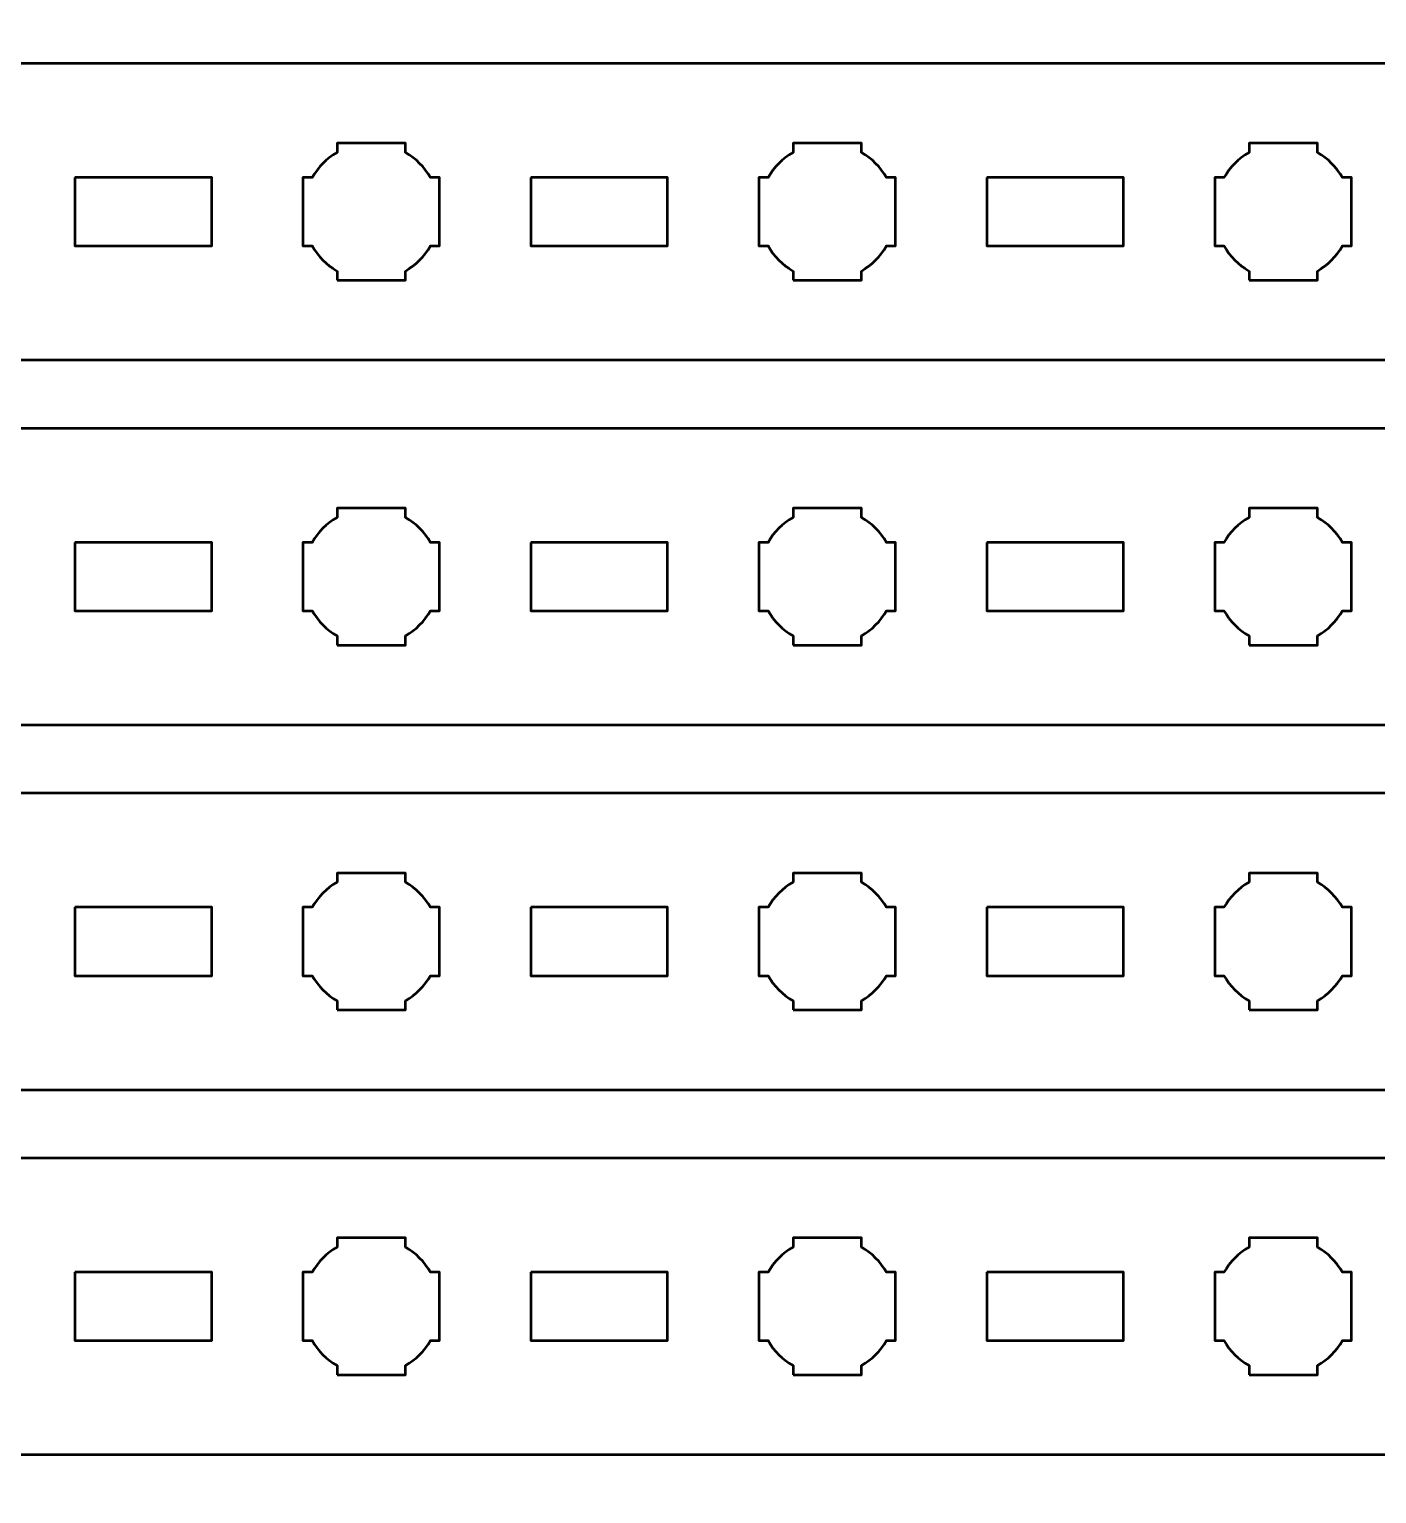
# Model space of a CAD drawing. Header units: centimetres. Extents: x -21 to 0, y -29.7 to 0.
# Drawn here: x -11 to -5.09, y -23.27 to -16.85 of the extents above; entities that cross this region are included whole.
import ezdxf

# ---------------------------------------------------------------- set-up
doc = ezdxf.new("R2010")
doc.units = ezdxf.units.CM
doc.header["$MEASUREMENT"] = 0
doc.layers.add('Layer 1', color=7, linetype='Continuous')

msp = doc.modelspace()

# ---------------------------------------------------------------- linework, layer by layer
at = {"layer": 'Layer 1', "color": 1, "lineweight": 53}
msp.add_open_spline([(-21.00003, -29.19995), (-21.00003, -29.19995), (-21.00003, -5.89992), (-21.00003, -5.89992), (-21.00003, -5.89992), (-21.00003, -5.81709), (-20.93286, -5.74992), (-20.85003, -5.74992), (-20.85003, -5.74992), (-20.7672, -5.74992), (-20.70003, -5.68275), (-20.70003, -5.59992), (-20.70003, -5.59992), (-20.70003, -5.51709), (-20.7672, -5.44992), (-20.85003, -5.44992), (-20.85003, -5.44992), (-20.93286, -5.44992), (-21.00003, -5.38275), (-21.00003, -5.29992), (-21.00003, -5.29992), (-21.00003, -5.21709), (-20.93286, -5.14992), (-20.85003, -5.14992), (-20.85003, -5.14992), (-20.7672, -5.14992), (-20.70003, -5.08275), (-20.70003, -4.99992), (-20.70003, -4.99992), (-20.70003, -4.91709), (-20.7672, -4.84992), (-20.85003, -4.84992), (-20.85003, -4.84992), (-20.93286, -4.84992), (-21.00003, -4.78275), (-21.00003, -4.69992), (-21.00003, -4.69992), (-21.00003, -4.61709), (-20.93286, -4.54992), (-20.85003, -4.54992), (-20.85003, -4.54992), (-20.7672, -4.54992), (-20.70003, -4.48275), (-20.70003, -4.39992), (-20.70003, -4.39992), (-20.70003, -4.31709), (-20.7672, -4.24992), (-20.85003, -4.24992), (-20.85003, -4.24992), (-20.93286, -4.24992), (-21.00003, -4.18275), (-21.00003, -4.09992), (-21.00003, -4.09992), (-21.00003, -4.01709), (-20.93286, -3.94992), (-20.85003, -3.94992), (-20.85003, -3.94992), (-20.7672, -3.94992), (-20.70003, -3.88275), (-20.70003, -3.79992), (-20.70003, -3.79992), (-20.70003, -3.71709), (-20.7672, -3.64992), (-20.85003, -3.64992), (-20.85003, -3.64992), (-20.93286, -3.64992), (-21.00003, -3.58275), (-21.00003, -3.49992), (-21.00003, -3.49992), (-21.00003, -3.41709), (-20.93286, -3.34992), (-20.85003, -3.34992), (-20.85003, -3.34992), (-20.7672, -3.34992), (-20.70003, -3.28275), (-20.70003, -3.19992), (-20.70003, -3.19992), (-20.70003, -3.11709), (-20.7672, -3.04992), (-20.85003, -3.04992), (-20.85003, -3.04992), (-20.93286, -3.04992), (-21.00003, -2.98275), (-21.00003, -2.89992), (-21.00003, -2.89992), (-21.00003, -2.81709), (-20.93286, -2.74992), (-20.85003, -2.74992), (-20.85003, -2.74992), (-20.7672, -2.74992), (-20.70003, -2.68275), (-20.70003, -2.59992), (-20.70003, -2.59992), (-20.70003, -2.51709), (-20.7672, -2.44992), (-20.85003, -2.44992), (-20.85003, -2.44992), (-20.93286, -2.44992), (-21.00003, -2.38275), (-21.00003, -2.29992), (-21.00003, -2.29992), (-21.00003, -2.21709), (-20.93286, -2.14992), (-20.85003, -2.14992), (-20.85003, -2.14992), (-20.7672, -2.14992), (-20.70003, -2.08275), (-20.70003, -1.99992), (-20.70003, -1.99992), (-20.70003, -1.91709), (-20.7672, -1.84992), (-20.85003, -1.84992), (-20.85003, -1.84992), (-20.93286, -1.84992), (-21.00003, -1.78275), (-21.00003, -1.69992), (-21.00003, -1.69992), (-21.00003, -1.61709), (-20.93286, -1.54992), (-20.85003, -1.54992), (-20.85003, -1.54992), (-20.7672, -1.54992), (-20.70003, -1.48275), (-20.70003, -1.39992), (-20.70003, -1.39992), (-20.70003, -1.31709), (-20.7672, -1.24992), (-20.85003, -1.24992), (-20.85003, -1.24992), (-20.93286, -1.24992), (-21.00003, -1.18275), (-21.00003, -1.09992), (-21.00003, -1.09992), (-21.00003, -1.09992), (-21.00003, -0.49992), (-21.00003, -0.49992), (-21.00003, -0.49992), (-21.00003, -0.22295), (-20.77694, 0.00004), (-20.49994, 0.00004), (-20.49994, 0.00004), (-20.49994, 0.00004), (-0.50008, 0.00004), (-0.50008, 0.00004), (-0.50008, 0.00004), (-0.22294, 0.00004), (0.00002, -0.22295), (0.00002, -0.49992), (0.00002, -0.49992), (0.00002, -0.49992), (0.00002, -29.19995), (0.00002, -29.19995), (0.00002, -29.19995), (0.00002, -29.47695), (-0.22294, -29.70004), (-0.50008, -29.70004), (-0.50008, -29.70004), (-0.50008, -29.70004), (-20.49994, -29.70004), (-20.49994, -29.70004), (-20.49994, -29.70004), (-20.77694, -29.70004), (-21.00003, -29.47695), (-21.00003, -29.19995)], degree=3, knots=[0, 0, 0, 0, 0.0243902, 0.0243902, 0.0243902, 0.0243902, 0.0487805, 0.0487805, 0.0487805, 0.0487805, 0.0731707, 0.0731707, 0.0731707, 0.0731707, 0.097561, 0.097561, 0.097561, 0.097561, 0.1219512, 0.1219512, 0.1219512, 0.1219512, 0.1463415, 0.1463415, 0.1463415, 0.1463415, 0.1707317, 0.1707317, 0.1707317, 0.1707317, 0.195122, 0.195122, 0.195122, 0.195122, 0.2195122, 0.2195122, 0.2195122, 0.2195122, 0.2439024, 0.2439024, 0.2439024, 0.2439024, 0.2682927, 0.2682927, 0.2682927, 0.2682927, 0.2926829, 0.2926829, 0.2926829, 0.2926829, 0.3170732, 0.3170732, 0.3170732, 0.3170732, 0.3414634, 0.3414634, 0.3414634, 0.3414634, 0.3658537, 0.3658537, 0.3658537, 0.3658537, 0.3902439, 0.3902439, 0.3902439, 0.3902439, 0.4146341, 0.4146341, 0.4146341, 0.4146341, 0.4390244, 0.4390244, 0.4390244, 0.4390244, 0.4634146, 0.4634146, 0.4634146, 0.4634146, 0.4878049, 0.4878049, 0.4878049, 0.4878049, 0.5121951, 0.5121951, 0.5121951, 0.5121951, 0.5365854, 0.5365854, 0.5365854, 0.5365854, 0.5609756, 0.5609756, 0.5609756, 0.5609756, 0.5853659, 0.5853659, 0.5853659, 0.5853659, 0.6097561, 0.6097561, 0.6097561, 0.6097561, 0.6341463, 0.6341463, 0.6341463, 0.6341463, 0.6585366, 0.6585366, 0.6585366, 0.6585366, 0.6829268, 0.6829268, 0.6829268, 0.6829268, 0.7073171, 0.7073171, 0.7073171, 0.7073171, 0.7317073, 0.7317073, 0.7317073, 0.7317073, 0.7560976, 0.7560976, 0.7560976, 0.7560976, 0.7804878, 0.7804878, 0.7804878, 0.7804878, 0.804878, 0.804878, 0.804878, 0.804878, 0.8292683, 0.8292683, 0.8292683, 0.8292683, 0.8536585, 0.8536585, 0.8536585, 0.8536585, 0.8780488, 0.8780488, 0.8780488, 0.8780488, 0.902439, 0.902439, 0.902439, 0.902439, 0.9268293, 0.9268293, 0.9268293, 0.9268293, 0.9512195, 0.9512195, 0.9512195, 0.9512195, 0.9756098, 0.9756098, 0.9756098, 0.9756098, 1, 1, 1, 1], dxfattribs=at)
at = {"layer": 'Layer 1', "color": 3, "lineweight": 53}
for points in [[(-15.64994, -17), (-15.64994, -17), (-1.35006, -17), (-1.35006, -17), (-1.35006, -17), (-1.07292, -17), (-0.84996, -17.22309), (-0.84996, -17.50009), (-0.84996, -17.50009), (-0.84996, -17.50009), (-0.84996, -17.8001), (-0.84996, -17.8001), (-0.84996, -17.8001), (-0.84996, -18.07706), (-1.07292, -18.30002), (-1.35006, -18.30002), (-1.35006, -18.30002), (-1.35006, -18.30002), (-15.64994, -18.30002), (-15.64994, -18.30002), (-15.64994, -18.30002), (-15.92694, -18.30002), (-16.15004, -18.07706), (-16.15004, -17.8001), (-16.15004, -17.8001), (-16.15004, -17.8001), (-16.15004, -17.50009), (-16.15004, -17.50009), (-16.15004, -17.50009), (-16.15004, -17.22309), (-15.92694, -17), (-15.64994, -17)], [(-15.64994, -18.6), (-15.64994, -18.6), (-1.35006, -18.6), (-1.35006, -18.6), (-1.35006, -18.6), (-1.07292, -18.6), (-0.84996, -18.82309), (-0.84996, -19.10009), (-0.84996, -19.10009), (-0.84996, -19.10009), (-0.84996, -19.4001), (-0.84996, -19.4001), (-0.84996, -19.4001), (-0.84996, -19.67706), (-1.07292, -19.90002), (-1.35006, -19.90002), (-1.35006, -19.90002), (-1.35006, -19.90002), (-15.64994, -19.90002), (-15.64994, -19.90002), (-15.64994, -19.90002), (-15.92694, -19.90002), (-16.15004, -19.67706), (-16.15004, -19.4001), (-16.15004, -19.4001), (-16.15004, -19.4001), (-16.15004, -19.10009), (-16.15004, -19.10009), (-16.15004, -19.10009), (-16.15004, -18.82309), (-15.92694, -18.6), (-15.64994, -18.6)], [(-15.64994, -20.2), (-15.64994, -20.2), (-1.35006, -20.2), (-1.35006, -20.2), (-1.35006, -20.2), (-1.07292, -20.2), (-0.84996, -20.42309), (-0.84996, -20.70009), (-0.84996, -20.70009), (-0.84996, -20.70009), (-0.84996, -21.0001), (-0.84996, -21.0001), (-0.84996, -21.0001), (-0.84996, -21.27706), (-1.07292, -21.50002), (-1.35006, -21.50002), (-1.35006, -21.50002), (-1.35006, -21.50002), (-15.64994, -21.50002), (-15.64994, -21.50002), (-15.64994, -21.50002), (-15.92694, -21.50002), (-16.15004, -21.27706), (-16.15004, -21.0001), (-16.15004, -21.0001), (-16.15004, -21.0001), (-16.15004, -20.70009), (-16.15004, -20.70009), (-16.15004, -20.70009), (-16.15004, -20.42309), (-15.92694, -20.2), (-15.64994, -20.2)], [(-15.64994, -21.8), (-15.64994, -21.8), (-1.35006, -21.8), (-1.35006, -21.8), (-1.35006, -21.8), (-1.07292, -21.8), (-0.84996, -22.02309), (-0.84996, -22.30009), (-0.84996, -22.30009), (-0.84996, -22.30009), (-0.84996, -22.6001), (-0.84996, -22.6001), (-0.84996, -22.6001), (-0.84996, -22.87706), (-1.07292, -23.10002), (-1.35006, -23.10002), (-1.35006, -23.10002), (-1.35006, -23.10002), (-15.64994, -23.10002), (-15.64994, -23.10002), (-15.64994, -23.10002), (-15.92694, -23.10002), (-16.15004, -22.87706), (-16.15004, -22.6001), (-16.15004, -22.6001), (-16.15004, -22.6001), (-16.15004, -22.30009), (-16.15004, -22.30009), (-16.15004, -22.30009), (-16.15004, -22.02309), (-15.92694, -21.8), (-15.64994, -21.8)]]:
    msp.add_open_spline(points, degree=3, knots=[0, 0, 0, 0, 0.125, 0.125, 0.125, 0.125, 0.25, 0.25, 0.25, 0.25, 0.375, 0.375, 0.375, 0.375, 0.5, 0.5, 0.5, 0.5, 0.625, 0.625, 0.625, 0.625, 0.75, 0.75, 0.75, 0.75, 0.875, 0.875, 0.875, 0.875, 1, 1, 1, 1], dxfattribs=at)
at = {"layer": 'Layer 1', "lineweight": 53}
for points, knots in [([(-9.64997, -17.95003), (-9.64997, -17.95003), (-9.64997, -17.90992), (-9.64997, -17.90992), (-9.64997, -17.90992), (-9.69558, -17.8836), (-9.73347, -17.84557), (-9.75979, -17.8001), (-9.75979, -17.8001), (-9.75979, -17.8001), (-9.80004, -17.8001), (-9.80004, -17.8001), (-9.80004, -17.8001), (-9.80004, -17.8001), (-9.80004, -17.65002), (-9.80004, -17.65002), (-9.80004, -17.65002), (-9.80004, -17.65002), (-9.80004, -17.50009), (-9.80004, -17.50009), (-9.80004, -17.50009), (-9.80004, -17.50009), (-9.75979, -17.50009), (-9.75979, -17.50009), (-9.75979, -17.50009), (-9.73347, -17.45448), (-9.69558, -17.41656), (-9.64997, -17.39024), (-9.64997, -17.39024), (-9.64997, -17.39024), (-9.64997, -17.35002), (-9.64997, -17.35002), (-9.64997, -17.35002), (-9.64997, -17.35002), (-9.50004, -17.35002), (-9.50004, -17.35002), (-9.50004, -17.35002), (-9.50004, -17.35002), (-9.34996, -17.35002), (-9.34996, -17.35002), (-9.34996, -17.35002), (-9.34996, -17.35002), (-9.34996, -17.39024), (-9.34996, -17.39024), (-9.34996, -17.39024), (-9.30449, -17.41656), (-9.26646, -17.45448), (-9.24014, -17.50009), (-9.24014, -17.50009), (-9.24014, -17.50009), (-9.20003, -17.50009), (-9.20003, -17.50009), (-9.20003, -17.50009), (-9.20003, -17.50009), (-9.20003, -17.65002), (-9.20003, -17.65002), (-9.20003, -17.65002), (-9.20003, -17.65002), (-9.20003, -17.8001), (-9.20003, -17.8001), (-9.20003, -17.8001), (-9.20003, -17.8001), (-9.24014, -17.8001), (-9.24014, -17.8001), (-9.24014, -17.8001), (-9.26646, -17.84557), (-9.30449, -17.8836), (-9.34996, -17.90992), (-9.34996, -17.90992), (-9.34996, -17.90992), (-9.34996, -17.95003), (-9.34996, -17.95003), (-9.34996, -17.95003), (-9.34996, -17.95003), (-9.50004, -17.95003), (-9.50004, -17.95003), (-9.50004, -17.95003), (-9.50004, -17.95003), (-9.64997, -17.95003), (-9.64997, -17.95003)], [0, 0, 0, 0, 0.05, 0.05, 0.05, 0.05, 0.1, 0.1, 0.1, 0.1, 0.15, 0.15, 0.15, 0.15, 0.2, 0.2, 0.2, 0.2, 0.25, 0.25, 0.25, 0.25, 0.3, 0.3, 0.3, 0.3, 0.35, 0.35, 0.35, 0.35, 0.4, 0.4, 0.4, 0.4, 0.45, 0.45, 0.45, 0.45, 0.5, 0.5, 0.5, 0.5, 0.55, 0.55, 0.55, 0.55, 0.6, 0.6, 0.6, 0.6, 0.65, 0.65, 0.65, 0.65, 0.7, 0.7, 0.7, 0.7, 0.75, 0.75, 0.75, 0.75, 0.8, 0.8, 0.8, 0.8, 0.85, 0.85, 0.85, 0.85, 0.9, 0.9, 0.9, 0.9, 0.95, 0.95, 0.95, 0.95, 1, 1, 1, 1]), ([(-7.65003, -17.95003), (-7.65003, -17.95003), (-7.65003, -17.90992), (-7.65003, -17.90992), (-7.65003, -17.90992), (-7.69551, -17.8836), (-7.73354, -17.84557), (-7.75985, -17.8001), (-7.75985, -17.8001), (-7.75985, -17.8001), (-7.79996, -17.8001), (-7.79996, -17.8001), (-7.79996, -17.8001), (-7.79996, -17.8001), (-7.79996, -17.65002), (-7.79996, -17.65002), (-7.79996, -17.65002), (-7.79996, -17.65002), (-7.79996, -17.50009), (-7.79996, -17.50009), (-7.79996, -17.50009), (-7.79996, -17.50009), (-7.75985, -17.50009), (-7.75985, -17.50009), (-7.75985, -17.50009), (-7.73354, -17.45448), (-7.69551, -17.41656), (-7.65003, -17.39024), (-7.65003, -17.39024), (-7.65003, -17.39024), (-7.65003, -17.35002), (-7.65003, -17.35002), (-7.65003, -17.35002), (-7.65003, -17.35002), (-7.49996, -17.35002), (-7.49996, -17.35002), (-7.49996, -17.35002), (-7.49996, -17.35002), (-7.35003, -17.35002), (-7.35003, -17.35002), (-7.35003, -17.35002), (-7.35003, -17.35002), (-7.35003, -17.39024), (-7.35003, -17.39024), (-7.35003, -17.39024), (-7.30442, -17.41656), (-7.26653, -17.45448), (-7.24021, -17.50009), (-7.24021, -17.50009), (-7.24021, -17.50009), (-7.19996, -17.50009), (-7.19996, -17.50009), (-7.19996, -17.50009), (-7.19996, -17.50009), (-7.19996, -17.65002), (-7.19996, -17.65002), (-7.19996, -17.65002), (-7.19996, -17.65002), (-7.19996, -17.8001), (-7.19996, -17.8001), (-7.19996, -17.8001), (-7.19996, -17.8001), (-7.24021, -17.8001), (-7.24021, -17.8001), (-7.24021, -17.8001), (-7.26653, -17.84557), (-7.30442, -17.8836), (-7.35003, -17.90992), (-7.35003, -17.90992), (-7.35003, -17.90992), (-7.35003, -17.95003), (-7.35003, -17.95003), (-7.35003, -17.95003), (-7.35003, -17.95003), (-7.49996, -17.95003), (-7.49996, -17.95003), (-7.49996, -17.95003), (-7.49996, -17.95003), (-7.65003, -17.95003), (-7.65003, -17.95003)], [0, 0, 0, 0, 0.05, 0.05, 0.05, 0.05, 0.1, 0.1, 0.1, 0.1, 0.15, 0.15, 0.15, 0.15, 0.2, 0.2, 0.2, 0.2, 0.25, 0.25, 0.25, 0.25, 0.3, 0.3, 0.3, 0.3, 0.35, 0.35, 0.35, 0.35, 0.4, 0.4, 0.4, 0.4, 0.45, 0.45, 0.45, 0.45, 0.5, 0.5, 0.5, 0.5, 0.55, 0.55, 0.55, 0.55, 0.6, 0.6, 0.6, 0.6, 0.65, 0.65, 0.65, 0.65, 0.7, 0.7, 0.7, 0.7, 0.75, 0.75, 0.75, 0.75, 0.8, 0.8, 0.8, 0.8, 0.85, 0.85, 0.85, 0.85, 0.9, 0.9, 0.9, 0.9, 0.95, 0.95, 0.95, 0.95, 1, 1, 1, 1]), ([(-5.65007, -17.95003), (-5.65007, -17.95003), (-5.65007, -17.90992), (-5.65007, -17.90992), (-5.65007, -17.90992), (-5.69554, -17.8836), (-5.73346, -17.84557), (-5.75992, -17.8001), (-5.75992, -17.8001), (-5.75992, -17.8001), (-5.8, -17.8001), (-5.8, -17.8001), (-5.8, -17.8001), (-5.8, -17.8001), (-5.8, -17.65002), (-5.8, -17.65002), (-5.8, -17.65002), (-5.8, -17.65002), (-5.8, -17.50009), (-5.8, -17.50009), (-5.8, -17.50009), (-5.8, -17.50009), (-5.75992, -17.50009), (-5.75992, -17.50009), (-5.75992, -17.50009), (-5.73346, -17.45448), (-5.69554, -17.41656), (-5.65007, -17.39024), (-5.65007, -17.39024), (-5.65007, -17.39024), (-5.65007, -17.35002), (-5.65007, -17.35002), (-5.65007, -17.35002), (-5.65007, -17.35002), (-5.49999, -17.35002), (-5.49999, -17.35002), (-5.49999, -17.35002), (-5.49999, -17.35002), (-5.35006, -17.35002), (-5.35006, -17.35002), (-5.35006, -17.35002), (-5.35006, -17.35002), (-5.35006, -17.39024), (-5.35006, -17.39024), (-5.35006, -17.39024), (-5.30449, -17.41656), (-5.26656, -17.45448), (-5.2401, -17.50009), (-5.2401, -17.50009), (-5.2401, -17.50009), (-5.20003, -17.50009), (-5.20003, -17.50009), (-5.20003, -17.50009), (-5.20003, -17.50009), (-5.20003, -17.65002), (-5.20003, -17.65002), (-5.20003, -17.65002), (-5.20003, -17.65002), (-5.20003, -17.8001), (-5.20003, -17.8001), (-5.20003, -17.8001), (-5.20003, -17.8001), (-5.2401, -17.8001), (-5.2401, -17.8001), (-5.2401, -17.8001), (-5.26656, -17.84557), (-5.30449, -17.8836), (-5.35006, -17.90992), (-5.35006, -17.90992), (-5.35006, -17.90992), (-5.35006, -17.95003), (-5.35006, -17.95003), (-5.35006, -17.95003), (-5.35006, -17.95003), (-5.49999, -17.95003), (-5.49999, -17.95003), (-5.49999, -17.95003), (-5.49999, -17.95003), (-5.65007, -17.95003), (-5.65007, -17.95003)], [0, 0, 0, 0, 0.05, 0.05, 0.05, 0.05, 0.1, 0.1, 0.1, 0.1, 0.15, 0.15, 0.15, 0.15, 0.2, 0.2, 0.2, 0.2, 0.25, 0.25, 0.25, 0.25, 0.3, 0.3, 0.3, 0.3, 0.35, 0.35, 0.35, 0.35, 0.4, 0.4, 0.4, 0.4, 0.45, 0.45, 0.45, 0.45, 0.5, 0.5, 0.5, 0.5, 0.55, 0.55, 0.55, 0.55, 0.6, 0.6, 0.6, 0.6, 0.65, 0.65, 0.65, 0.65, 0.7, 0.7, 0.7, 0.7, 0.75, 0.75, 0.75, 0.75, 0.8, 0.8, 0.8, 0.8, 0.85, 0.85, 0.85, 0.85, 0.9, 0.9, 0.9, 0.9, 0.95, 0.95, 0.95, 0.95, 1, 1, 1, 1]), ([(-10.79995, -17.50009), (-10.79995, -17.50009), (-10.19995, -17.50009), (-10.19995, -17.50009), (-10.19995, -17.50009), (-10.19995, -17.50009), (-10.19995, -17.8001), (-10.19995, -17.8001), (-10.19995, -17.8001), (-10.19995, -17.8001), (-10.79995, -17.8001), (-10.79995, -17.8001), (-10.79995, -17.8001), (-10.79995, -17.8001), (-10.79995, -17.50009), (-10.79995, -17.50009)], [0, 0, 0, 0, 0.25, 0.25, 0.25, 0.25, 0.5, 0.5, 0.5, 0.5, 0.75, 0.75, 0.75, 0.75, 1, 1, 1, 1]), ([(-8.79998, -17.50009), (-8.79998, -17.50009), (-8.19998, -17.50009), (-8.19998, -17.50009), (-8.19998, -17.50009), (-8.19998, -17.50009), (-8.19998, -17.8001), (-8.19998, -17.8001), (-8.19998, -17.8001), (-8.19998, -17.8001), (-8.79998, -17.8001), (-8.79998, -17.8001), (-8.79998, -17.8001), (-8.79998, -17.8001), (-8.79998, -17.50009), (-8.79998, -17.50009)], [0, 0, 0, 0, 0.25, 0.25, 0.25, 0.25, 0.5, 0.5, 0.5, 0.5, 0.75, 0.75, 0.75, 0.75, 1, 1, 1, 1]), ([(-6.80005, -17.50009), (-6.80005, -17.50009), (-6.20005, -17.50009), (-6.20005, -17.50009), (-6.20005, -17.50009), (-6.20005, -17.50009), (-6.20005, -17.8001), (-6.20005, -17.8001), (-6.20005, -17.8001), (-6.20005, -17.8001), (-6.80005, -17.8001), (-6.80005, -17.8001), (-6.80005, -17.8001), (-6.80005, -17.8001), (-6.80005, -17.50009), (-6.80005, -17.50009)], [0, 0, 0, 0, 0.25, 0.25, 0.25, 0.25, 0.5, 0.5, 0.5, 0.5, 0.75, 0.75, 0.75, 0.75, 1, 1, 1, 1]), ([(-9.64997, -19.55003), (-9.64997, -19.55003), (-9.64997, -19.50992), (-9.64997, -19.50992), (-9.64997, -19.50992), (-9.69558, -19.4836), (-9.73347, -19.44557), (-9.75979, -19.4001), (-9.75979, -19.4001), (-9.75979, -19.4001), (-9.80004, -19.4001), (-9.80004, -19.4001), (-9.80004, -19.4001), (-9.80004, -19.4001), (-9.80004, -19.25002), (-9.80004, -19.25002), (-9.80004, -19.25002), (-9.80004, -19.25002), (-9.80004, -19.10009), (-9.80004, -19.10009), (-9.80004, -19.10009), (-9.80004, -19.10009), (-9.75979, -19.10009), (-9.75979, -19.10009), (-9.75979, -19.10009), (-9.73347, -19.05448), (-9.69558, -19.01656), (-9.64997, -18.99024), (-9.64997, -18.99024), (-9.64997, -18.99024), (-9.64997, -18.95002), (-9.64997, -18.95002), (-9.64997, -18.95002), (-9.64997, -18.95002), (-9.50004, -18.95002), (-9.50004, -18.95002), (-9.50004, -18.95002), (-9.50004, -18.95002), (-9.34996, -18.95002), (-9.34996, -18.95002), (-9.34996, -18.95002), (-9.34996, -18.95002), (-9.34996, -18.99024), (-9.34996, -18.99024), (-9.34996, -18.99024), (-9.30449, -19.01656), (-9.26646, -19.05448), (-9.24014, -19.10009), (-9.24014, -19.10009), (-9.24014, -19.10009), (-9.20003, -19.10009), (-9.20003, -19.10009), (-9.20003, -19.10009), (-9.20003, -19.10009), (-9.20003, -19.25002), (-9.20003, -19.25002), (-9.20003, -19.25002), (-9.20003, -19.25002), (-9.20003, -19.4001), (-9.20003, -19.4001), (-9.20003, -19.4001), (-9.20003, -19.4001), (-9.24014, -19.4001), (-9.24014, -19.4001), (-9.24014, -19.4001), (-9.26646, -19.44557), (-9.30449, -19.4836), (-9.34996, -19.50992), (-9.34996, -19.50992), (-9.34996, -19.50992), (-9.34996, -19.55003), (-9.34996, -19.55003), (-9.34996, -19.55003), (-9.34996, -19.55003), (-9.50004, -19.55003), (-9.50004, -19.55003), (-9.50004, -19.55003), (-9.50004, -19.55003), (-9.64997, -19.55003), (-9.64997, -19.55003)], [0, 0, 0, 0, 0.05, 0.05, 0.05, 0.05, 0.1, 0.1, 0.1, 0.1, 0.15, 0.15, 0.15, 0.15, 0.2, 0.2, 0.2, 0.2, 0.25, 0.25, 0.25, 0.25, 0.3, 0.3, 0.3, 0.3, 0.35, 0.35, 0.35, 0.35, 0.4, 0.4, 0.4, 0.4, 0.45, 0.45, 0.45, 0.45, 0.5, 0.5, 0.5, 0.5, 0.55, 0.55, 0.55, 0.55, 0.6, 0.6, 0.6, 0.6, 0.65, 0.65, 0.65, 0.65, 0.7, 0.7, 0.7, 0.7, 0.75, 0.75, 0.75, 0.75, 0.8, 0.8, 0.8, 0.8, 0.85, 0.85, 0.85, 0.85, 0.9, 0.9, 0.9, 0.9, 0.95, 0.95, 0.95, 0.95, 1, 1, 1, 1]), ([(-7.65003, -19.55003), (-7.65003, -19.55003), (-7.65003, -19.50992), (-7.65003, -19.50992), (-7.65003, -19.50992), (-7.69551, -19.4836), (-7.73354, -19.44557), (-7.75985, -19.4001), (-7.75985, -19.4001), (-7.75985, -19.4001), (-7.79996, -19.4001), (-7.79996, -19.4001), (-7.79996, -19.4001), (-7.79996, -19.4001), (-7.79996, -19.25002), (-7.79996, -19.25002), (-7.79996, -19.25002), (-7.79996, -19.25002), (-7.79996, -19.10009), (-7.79996, -19.10009), (-7.79996, -19.10009), (-7.79996, -19.10009), (-7.75985, -19.10009), (-7.75985, -19.10009), (-7.75985, -19.10009), (-7.73354, -19.05448), (-7.69551, -19.01656), (-7.65003, -18.99024), (-7.65003, -18.99024), (-7.65003, -18.99024), (-7.65003, -18.95002), (-7.65003, -18.95002), (-7.65003, -18.95002), (-7.65003, -18.95002), (-7.49996, -18.95002), (-7.49996, -18.95002), (-7.49996, -18.95002), (-7.49996, -18.95002), (-7.35003, -18.95002), (-7.35003, -18.95002), (-7.35003, -18.95002), (-7.35003, -18.95002), (-7.35003, -18.99024), (-7.35003, -18.99024), (-7.35003, -18.99024), (-7.30442, -19.01656), (-7.26653, -19.05448), (-7.24021, -19.10009), (-7.24021, -19.10009), (-7.24021, -19.10009), (-7.19996, -19.10009), (-7.19996, -19.10009), (-7.19996, -19.10009), (-7.19996, -19.10009), (-7.19996, -19.25002), (-7.19996, -19.25002), (-7.19996, -19.25002), (-7.19996, -19.25002), (-7.19996, -19.4001), (-7.19996, -19.4001), (-7.19996, -19.4001), (-7.19996, -19.4001), (-7.24021, -19.4001), (-7.24021, -19.4001), (-7.24021, -19.4001), (-7.26653, -19.44557), (-7.30442, -19.4836), (-7.35003, -19.50992), (-7.35003, -19.50992), (-7.35003, -19.50992), (-7.35003, -19.55003), (-7.35003, -19.55003), (-7.35003, -19.55003), (-7.35003, -19.55003), (-7.49996, -19.55003), (-7.49996, -19.55003), (-7.49996, -19.55003), (-7.49996, -19.55003), (-7.65003, -19.55003), (-7.65003, -19.55003)], [0, 0, 0, 0, 0.05, 0.05, 0.05, 0.05, 0.1, 0.1, 0.1, 0.1, 0.15, 0.15, 0.15, 0.15, 0.2, 0.2, 0.2, 0.2, 0.25, 0.25, 0.25, 0.25, 0.3, 0.3, 0.3, 0.3, 0.35, 0.35, 0.35, 0.35, 0.4, 0.4, 0.4, 0.4, 0.45, 0.45, 0.45, 0.45, 0.5, 0.5, 0.5, 0.5, 0.55, 0.55, 0.55, 0.55, 0.6, 0.6, 0.6, 0.6, 0.65, 0.65, 0.65, 0.65, 0.7, 0.7, 0.7, 0.7, 0.75, 0.75, 0.75, 0.75, 0.8, 0.8, 0.8, 0.8, 0.85, 0.85, 0.85, 0.85, 0.9, 0.9, 0.9, 0.9, 0.95, 0.95, 0.95, 0.95, 1, 1, 1, 1]), ([(-5.65007, -19.55003), (-5.65007, -19.55003), (-5.65007, -19.50992), (-5.65007, -19.50992), (-5.65007, -19.50992), (-5.69554, -19.4836), (-5.73346, -19.44557), (-5.75992, -19.4001), (-5.75992, -19.4001), (-5.75992, -19.4001), (-5.8, -19.4001), (-5.8, -19.4001), (-5.8, -19.4001), (-5.8, -19.4001), (-5.8, -19.25002), (-5.8, -19.25002), (-5.8, -19.25002), (-5.8, -19.25002), (-5.8, -19.10009), (-5.8, -19.10009), (-5.8, -19.10009), (-5.8, -19.10009), (-5.75992, -19.10009), (-5.75992, -19.10009), (-5.75992, -19.10009), (-5.73346, -19.05448), (-5.69554, -19.01656), (-5.65007, -18.99024), (-5.65007, -18.99024), (-5.65007, -18.99024), (-5.65007, -18.95002), (-5.65007, -18.95002), (-5.65007, -18.95002), (-5.65007, -18.95002), (-5.49999, -18.95002), (-5.49999, -18.95002), (-5.49999, -18.95002), (-5.49999, -18.95002), (-5.35006, -18.95002), (-5.35006, -18.95002), (-5.35006, -18.95002), (-5.35006, -18.95002), (-5.35006, -18.99024), (-5.35006, -18.99024), (-5.35006, -18.99024), (-5.30449, -19.01656), (-5.26656, -19.05448), (-5.2401, -19.10009), (-5.2401, -19.10009), (-5.2401, -19.10009), (-5.20003, -19.10009), (-5.20003, -19.10009), (-5.20003, -19.10009), (-5.20003, -19.10009), (-5.20003, -19.25002), (-5.20003, -19.25002), (-5.20003, -19.25002), (-5.20003, -19.25002), (-5.20003, -19.4001), (-5.20003, -19.4001), (-5.20003, -19.4001), (-5.20003, -19.4001), (-5.2401, -19.4001), (-5.2401, -19.4001), (-5.2401, -19.4001), (-5.26656, -19.44557), (-5.30449, -19.4836), (-5.35006, -19.50992), (-5.35006, -19.50992), (-5.35006, -19.50992), (-5.35006, -19.55003), (-5.35006, -19.55003), (-5.35006, -19.55003), (-5.35006, -19.55003), (-5.49999, -19.55003), (-5.49999, -19.55003), (-5.49999, -19.55003), (-5.49999, -19.55003), (-5.65007, -19.55003), (-5.65007, -19.55003)], [0, 0, 0, 0, 0.05, 0.05, 0.05, 0.05, 0.1, 0.1, 0.1, 0.1, 0.15, 0.15, 0.15, 0.15, 0.2, 0.2, 0.2, 0.2, 0.25, 0.25, 0.25, 0.25, 0.3, 0.3, 0.3, 0.3, 0.35, 0.35, 0.35, 0.35, 0.4, 0.4, 0.4, 0.4, 0.45, 0.45, 0.45, 0.45, 0.5, 0.5, 0.5, 0.5, 0.55, 0.55, 0.55, 0.55, 0.6, 0.6, 0.6, 0.6, 0.65, 0.65, 0.65, 0.65, 0.7, 0.7, 0.7, 0.7, 0.75, 0.75, 0.75, 0.75, 0.8, 0.8, 0.8, 0.8, 0.85, 0.85, 0.85, 0.85, 0.9, 0.9, 0.9, 0.9, 0.95, 0.95, 0.95, 0.95, 1, 1, 1, 1]), ([(-10.79995, -19.10009), (-10.79995, -19.10009), (-10.19995, -19.10009), (-10.19995, -19.10009), (-10.19995, -19.10009), (-10.19995, -19.10009), (-10.19995, -19.4001), (-10.19995, -19.4001), (-10.19995, -19.4001), (-10.19995, -19.4001), (-10.79995, -19.4001), (-10.79995, -19.4001), (-10.79995, -19.4001), (-10.79995, -19.4001), (-10.79995, -19.10009), (-10.79995, -19.10009)], [0, 0, 0, 0, 0.25, 0.25, 0.25, 0.25, 0.5, 0.5, 0.5, 0.5, 0.75, 0.75, 0.75, 0.75, 1, 1, 1, 1]), ([(-8.79998, -19.10009), (-8.79998, -19.10009), (-8.19998, -19.10009), (-8.19998, -19.10009), (-8.19998, -19.10009), (-8.19998, -19.10009), (-8.19998, -19.4001), (-8.19998, -19.4001), (-8.19998, -19.4001), (-8.19998, -19.4001), (-8.79998, -19.4001), (-8.79998, -19.4001), (-8.79998, -19.4001), (-8.79998, -19.4001), (-8.79998, -19.10009), (-8.79998, -19.10009)], [0, 0, 0, 0, 0.25, 0.25, 0.25, 0.25, 0.5, 0.5, 0.5, 0.5, 0.75, 0.75, 0.75, 0.75, 1, 1, 1, 1]), ([(-6.80005, -19.10009), (-6.80005, -19.10009), (-6.20005, -19.10009), (-6.20005, -19.10009), (-6.20005, -19.10009), (-6.20005, -19.10009), (-6.20005, -19.4001), (-6.20005, -19.4001), (-6.20005, -19.4001), (-6.20005, -19.4001), (-6.80005, -19.4001), (-6.80005, -19.4001), (-6.80005, -19.4001), (-6.80005, -19.4001), (-6.80005, -19.10009), (-6.80005, -19.10009)], [0, 0, 0, 0, 0.25, 0.25, 0.25, 0.25, 0.5, 0.5, 0.5, 0.5, 0.75, 0.75, 0.75, 0.75, 1, 1, 1, 1]), ([(-9.64997, -21.15003), (-9.64997, -21.15003), (-9.64997, -21.10992), (-9.64997, -21.10992), (-9.64997, -21.10992), (-9.69558, -21.0836), (-9.73347, -21.04557), (-9.75979, -21.0001), (-9.75979, -21.0001), (-9.75979, -21.0001), (-9.80004, -21.0001), (-9.80004, -21.0001), (-9.80004, -21.0001), (-9.80004, -21.0001), (-9.80004, -20.85002), (-9.80004, -20.85002), (-9.80004, -20.85002), (-9.80004, -20.85002), (-9.80004, -20.70009), (-9.80004, -20.70009), (-9.80004, -20.70009), (-9.80004, -20.70009), (-9.75979, -20.70009), (-9.75979, -20.70009), (-9.75979, -20.70009), (-9.73347, -20.65448), (-9.69558, -20.61656), (-9.64997, -20.59024), (-9.64997, -20.59024), (-9.64997, -20.59024), (-9.64997, -20.55002), (-9.64997, -20.55002), (-9.64997, -20.55002), (-9.64997, -20.55002), (-9.50004, -20.55002), (-9.50004, -20.55002), (-9.50004, -20.55002), (-9.50004, -20.55002), (-9.34996, -20.55002), (-9.34996, -20.55002), (-9.34996, -20.55002), (-9.34996, -20.55002), (-9.34996, -20.59024), (-9.34996, -20.59024), (-9.34996, -20.59024), (-9.30449, -20.61656), (-9.26646, -20.65448), (-9.24014, -20.70009), (-9.24014, -20.70009), (-9.24014, -20.70009), (-9.20003, -20.70009), (-9.20003, -20.70009), (-9.20003, -20.70009), (-9.20003, -20.70009), (-9.20003, -20.85002), (-9.20003, -20.85002), (-9.20003, -20.85002), (-9.20003, -20.85002), (-9.20003, -21.0001), (-9.20003, -21.0001), (-9.20003, -21.0001), (-9.20003, -21.0001), (-9.24014, -21.0001), (-9.24014, -21.0001), (-9.24014, -21.0001), (-9.26646, -21.04557), (-9.30449, -21.0836), (-9.34996, -21.10992), (-9.34996, -21.10992), (-9.34996, -21.10992), (-9.34996, -21.15003), (-9.34996, -21.15003), (-9.34996, -21.15003), (-9.34996, -21.15003), (-9.50004, -21.15003), (-9.50004, -21.15003), (-9.50004, -21.15003), (-9.50004, -21.15003), (-9.64997, -21.15003), (-9.64997, -21.15003)], [0, 0, 0, 0, 0.05, 0.05, 0.05, 0.05, 0.1, 0.1, 0.1, 0.1, 0.15, 0.15, 0.15, 0.15, 0.2, 0.2, 0.2, 0.2, 0.25, 0.25, 0.25, 0.25, 0.3, 0.3, 0.3, 0.3, 0.35, 0.35, 0.35, 0.35, 0.4, 0.4, 0.4, 0.4, 0.45, 0.45, 0.45, 0.45, 0.5, 0.5, 0.5, 0.5, 0.55, 0.55, 0.55, 0.55, 0.6, 0.6, 0.6, 0.6, 0.65, 0.65, 0.65, 0.65, 0.7, 0.7, 0.7, 0.7, 0.75, 0.75, 0.75, 0.75, 0.8, 0.8, 0.8, 0.8, 0.85, 0.85, 0.85, 0.85, 0.9, 0.9, 0.9, 0.9, 0.95, 0.95, 0.95, 0.95, 1, 1, 1, 1]), ([(-7.65003, -21.15003), (-7.65003, -21.15003), (-7.65003, -21.10992), (-7.65003, -21.10992), (-7.65003, -21.10992), (-7.69551, -21.0836), (-7.73354, -21.04557), (-7.75985, -21.0001), (-7.75985, -21.0001), (-7.75985, -21.0001), (-7.79996, -21.0001), (-7.79996, -21.0001), (-7.79996, -21.0001), (-7.79996, -21.0001), (-7.79996, -20.85002), (-7.79996, -20.85002), (-7.79996, -20.85002), (-7.79996, -20.85002), (-7.79996, -20.70009), (-7.79996, -20.70009), (-7.79996, -20.70009), (-7.79996, -20.70009), (-7.75985, -20.70009), (-7.75985, -20.70009), (-7.75985, -20.70009), (-7.73354, -20.65448), (-7.69551, -20.61656), (-7.65003, -20.59024), (-7.65003, -20.59024), (-7.65003, -20.59024), (-7.65003, -20.55002), (-7.65003, -20.55002), (-7.65003, -20.55002), (-7.65003, -20.55002), (-7.49996, -20.55002), (-7.49996, -20.55002), (-7.49996, -20.55002), (-7.49996, -20.55002), (-7.35003, -20.55002), (-7.35003, -20.55002), (-7.35003, -20.55002), (-7.35003, -20.55002), (-7.35003, -20.59024), (-7.35003, -20.59024), (-7.35003, -20.59024), (-7.30442, -20.61656), (-7.26653, -20.65448), (-7.24021, -20.70009), (-7.24021, -20.70009), (-7.24021, -20.70009), (-7.19996, -20.70009), (-7.19996, -20.70009), (-7.19996, -20.70009), (-7.19996, -20.70009), (-7.19996, -20.85002), (-7.19996, -20.85002), (-7.19996, -20.85002), (-7.19996, -20.85002), (-7.19996, -21.0001), (-7.19996, -21.0001), (-7.19996, -21.0001), (-7.19996, -21.0001), (-7.24021, -21.0001), (-7.24021, -21.0001), (-7.24021, -21.0001), (-7.26653, -21.04557), (-7.30442, -21.0836), (-7.35003, -21.10992), (-7.35003, -21.10992), (-7.35003, -21.10992), (-7.35003, -21.15003), (-7.35003, -21.15003), (-7.35003, -21.15003), (-7.35003, -21.15003), (-7.49996, -21.15003), (-7.49996, -21.15003), (-7.49996, -21.15003), (-7.49996, -21.15003), (-7.65003, -21.15003), (-7.65003, -21.15003)], [0, 0, 0, 0, 0.05, 0.05, 0.05, 0.05, 0.1, 0.1, 0.1, 0.1, 0.15, 0.15, 0.15, 0.15, 0.2, 0.2, 0.2, 0.2, 0.25, 0.25, 0.25, 0.25, 0.3, 0.3, 0.3, 0.3, 0.35, 0.35, 0.35, 0.35, 0.4, 0.4, 0.4, 0.4, 0.45, 0.45, 0.45, 0.45, 0.5, 0.5, 0.5, 0.5, 0.55, 0.55, 0.55, 0.55, 0.6, 0.6, 0.6, 0.6, 0.65, 0.65, 0.65, 0.65, 0.7, 0.7, 0.7, 0.7, 0.75, 0.75, 0.75, 0.75, 0.8, 0.8, 0.8, 0.8, 0.85, 0.85, 0.85, 0.85, 0.9, 0.9, 0.9, 0.9, 0.95, 0.95, 0.95, 0.95, 1, 1, 1, 1]), ([(-5.65007, -21.15003), (-5.65007, -21.15003), (-5.65007, -21.10992), (-5.65007, -21.10992), (-5.65007, -21.10992), (-5.69554, -21.0836), (-5.73346, -21.04557), (-5.75992, -21.0001), (-5.75992, -21.0001), (-5.75992, -21.0001), (-5.8, -21.0001), (-5.8, -21.0001), (-5.8, -21.0001), (-5.8, -21.0001), (-5.8, -20.85002), (-5.8, -20.85002), (-5.8, -20.85002), (-5.8, -20.85002), (-5.8, -20.70009), (-5.8, -20.70009), (-5.8, -20.70009), (-5.8, -20.70009), (-5.75992, -20.70009), (-5.75992, -20.70009), (-5.75992, -20.70009), (-5.73346, -20.65448), (-5.69554, -20.61656), (-5.65007, -20.59024), (-5.65007, -20.59024), (-5.65007, -20.59024), (-5.65007, -20.55002), (-5.65007, -20.55002), (-5.65007, -20.55002), (-5.65007, -20.55002), (-5.49999, -20.55002), (-5.49999, -20.55002), (-5.49999, -20.55002), (-5.49999, -20.55002), (-5.35006, -20.55002), (-5.35006, -20.55002), (-5.35006, -20.55002), (-5.35006, -20.55002), (-5.35006, -20.59024), (-5.35006, -20.59024), (-5.35006, -20.59024), (-5.30449, -20.61656), (-5.26656, -20.65448), (-5.2401, -20.70009), (-5.2401, -20.70009), (-5.2401, -20.70009), (-5.20003, -20.70009), (-5.20003, -20.70009), (-5.20003, -20.70009), (-5.20003, -20.70009), (-5.20003, -20.85002), (-5.20003, -20.85002), (-5.20003, -20.85002), (-5.20003, -20.85002), (-5.20003, -21.0001), (-5.20003, -21.0001), (-5.20003, -21.0001), (-5.20003, -21.0001), (-5.2401, -21.0001), (-5.2401, -21.0001), (-5.2401, -21.0001), (-5.26656, -21.04557), (-5.30449, -21.0836), (-5.35006, -21.10992), (-5.35006, -21.10992), (-5.35006, -21.10992), (-5.35006, -21.15003), (-5.35006, -21.15003), (-5.35006, -21.15003), (-5.35006, -21.15003), (-5.49999, -21.15003), (-5.49999, -21.15003), (-5.49999, -21.15003), (-5.49999, -21.15003), (-5.65007, -21.15003), (-5.65007, -21.15003)], [0, 0, 0, 0, 0.05, 0.05, 0.05, 0.05, 0.1, 0.1, 0.1, 0.1, 0.15, 0.15, 0.15, 0.15, 0.2, 0.2, 0.2, 0.2, 0.25, 0.25, 0.25, 0.25, 0.3, 0.3, 0.3, 0.3, 0.35, 0.35, 0.35, 0.35, 0.4, 0.4, 0.4, 0.4, 0.45, 0.45, 0.45, 0.45, 0.5, 0.5, 0.5, 0.5, 0.55, 0.55, 0.55, 0.55, 0.6, 0.6, 0.6, 0.6, 0.65, 0.65, 0.65, 0.65, 0.7, 0.7, 0.7, 0.7, 0.75, 0.75, 0.75, 0.75, 0.8, 0.8, 0.8, 0.8, 0.85, 0.85, 0.85, 0.85, 0.9, 0.9, 0.9, 0.9, 0.95, 0.95, 0.95, 0.95, 1, 1, 1, 1]), ([(-10.79995, -20.70009), (-10.79995, -20.70009), (-10.19995, -20.70009), (-10.19995, -20.70009), (-10.19995, -20.70009), (-10.19995, -20.70009), (-10.19995, -21.0001), (-10.19995, -21.0001), (-10.19995, -21.0001), (-10.19995, -21.0001), (-10.79995, -21.0001), (-10.79995, -21.0001), (-10.79995, -21.0001), (-10.79995, -21.0001), (-10.79995, -20.70009), (-10.79995, -20.70009)], [0, 0, 0, 0, 0.25, 0.25, 0.25, 0.25, 0.5, 0.5, 0.5, 0.5, 0.75, 0.75, 0.75, 0.75, 1, 1, 1, 1]), ([(-8.79998, -20.70009), (-8.79998, -20.70009), (-8.19998, -20.70009), (-8.19998, -20.70009), (-8.19998, -20.70009), (-8.19998, -20.70009), (-8.19998, -21.0001), (-8.19998, -21.0001), (-8.19998, -21.0001), (-8.19998, -21.0001), (-8.79998, -21.0001), (-8.79998, -21.0001), (-8.79998, -21.0001), (-8.79998, -21.0001), (-8.79998, -20.70009), (-8.79998, -20.70009)], [0, 0, 0, 0, 0.25, 0.25, 0.25, 0.25, 0.5, 0.5, 0.5, 0.5, 0.75, 0.75, 0.75, 0.75, 1, 1, 1, 1]), ([(-6.80005, -20.70009), (-6.80005, -20.70009), (-6.20005, -20.70009), (-6.20005, -20.70009), (-6.20005, -20.70009), (-6.20005, -20.70009), (-6.20005, -21.0001), (-6.20005, -21.0001), (-6.20005, -21.0001), (-6.20005, -21.0001), (-6.80005, -21.0001), (-6.80005, -21.0001), (-6.80005, -21.0001), (-6.80005, -21.0001), (-6.80005, -20.70009), (-6.80005, -20.70009)], [0, 0, 0, 0, 0.25, 0.25, 0.25, 0.25, 0.5, 0.5, 0.5, 0.5, 0.75, 0.75, 0.75, 0.75, 1, 1, 1, 1]), ([(-9.64997, -22.75003), (-9.64997, -22.75003), (-9.64997, -22.70992), (-9.64997, -22.70992), (-9.64997, -22.70992), (-9.69558, -22.6836), (-9.73347, -22.64557), (-9.75979, -22.6001), (-9.75979, -22.6001), (-9.75979, -22.6001), (-9.80004, -22.6001), (-9.80004, -22.6001), (-9.80004, -22.6001), (-9.80004, -22.6001), (-9.80004, -22.45002), (-9.80004, -22.45002), (-9.80004, -22.45002), (-9.80004, -22.45002), (-9.80004, -22.30009), (-9.80004, -22.30009), (-9.80004, -22.30009), (-9.80004, -22.30009), (-9.75979, -22.30009), (-9.75979, -22.30009), (-9.75979, -22.30009), (-9.73347, -22.25448), (-9.69558, -22.21656), (-9.64997, -22.19024), (-9.64997, -22.19024), (-9.64997, -22.19024), (-9.64997, -22.15002), (-9.64997, -22.15002), (-9.64997, -22.15002), (-9.64997, -22.15002), (-9.50004, -22.15002), (-9.50004, -22.15002), (-9.50004, -22.15002), (-9.50004, -22.15002), (-9.34996, -22.15002), (-9.34996, -22.15002), (-9.34996, -22.15002), (-9.34996, -22.15002), (-9.34996, -22.19024), (-9.34996, -22.19024), (-9.34996, -22.19024), (-9.30449, -22.21656), (-9.26646, -22.25448), (-9.24014, -22.30009), (-9.24014, -22.30009), (-9.24014, -22.30009), (-9.20003, -22.30009), (-9.20003, -22.30009), (-9.20003, -22.30009), (-9.20003, -22.30009), (-9.20003, -22.45002), (-9.20003, -22.45002), (-9.20003, -22.45002), (-9.20003, -22.45002), (-9.20003, -22.6001), (-9.20003, -22.6001), (-9.20003, -22.6001), (-9.20003, -22.6001), (-9.24014, -22.6001), (-9.24014, -22.6001), (-9.24014, -22.6001), (-9.26646, -22.64557), (-9.30449, -22.6836), (-9.34996, -22.70992), (-9.34996, -22.70992), (-9.34996, -22.70992), (-9.34996, -22.75003), (-9.34996, -22.75003), (-9.34996, -22.75003), (-9.34996, -22.75003), (-9.50004, -22.75003), (-9.50004, -22.75003), (-9.50004, -22.75003), (-9.50004, -22.75003), (-9.64997, -22.75003), (-9.64997, -22.75003)], [0, 0, 0, 0, 0.05, 0.05, 0.05, 0.05, 0.1, 0.1, 0.1, 0.1, 0.15, 0.15, 0.15, 0.15, 0.2, 0.2, 0.2, 0.2, 0.25, 0.25, 0.25, 0.25, 0.3, 0.3, 0.3, 0.3, 0.35, 0.35, 0.35, 0.35, 0.4, 0.4, 0.4, 0.4, 0.45, 0.45, 0.45, 0.45, 0.5, 0.5, 0.5, 0.5, 0.55, 0.55, 0.55, 0.55, 0.6, 0.6, 0.6, 0.6, 0.65, 0.65, 0.65, 0.65, 0.7, 0.7, 0.7, 0.7, 0.75, 0.75, 0.75, 0.75, 0.8, 0.8, 0.8, 0.8, 0.85, 0.85, 0.85, 0.85, 0.9, 0.9, 0.9, 0.9, 0.95, 0.95, 0.95, 0.95, 1, 1, 1, 1]), ([(-7.65003, -22.75003), (-7.65003, -22.75003), (-7.65003, -22.70992), (-7.65003, -22.70992), (-7.65003, -22.70992), (-7.69551, -22.6836), (-7.73354, -22.64557), (-7.75985, -22.6001), (-7.75985, -22.6001), (-7.75985, -22.6001), (-7.79996, -22.6001), (-7.79996, -22.6001), (-7.79996, -22.6001), (-7.79996, -22.6001), (-7.79996, -22.45002), (-7.79996, -22.45002), (-7.79996, -22.45002), (-7.79996, -22.45002), (-7.79996, -22.30009), (-7.79996, -22.30009), (-7.79996, -22.30009), (-7.79996, -22.30009), (-7.75985, -22.30009), (-7.75985, -22.30009), (-7.75985, -22.30009), (-7.73354, -22.25448), (-7.69551, -22.21656), (-7.65003, -22.19024), (-7.65003, -22.19024), (-7.65003, -22.19024), (-7.65003, -22.15002), (-7.65003, -22.15002), (-7.65003, -22.15002), (-7.65003, -22.15002), (-7.49996, -22.15002), (-7.49996, -22.15002), (-7.49996, -22.15002), (-7.49996, -22.15002), (-7.35003, -22.15002), (-7.35003, -22.15002), (-7.35003, -22.15002), (-7.35003, -22.15002), (-7.35003, -22.19024), (-7.35003, -22.19024), (-7.35003, -22.19024), (-7.30442, -22.21656), (-7.26653, -22.25448), (-7.24021, -22.30009), (-7.24021, -22.30009), (-7.24021, -22.30009), (-7.19996, -22.30009), (-7.19996, -22.30009), (-7.19996, -22.30009), (-7.19996, -22.30009), (-7.19996, -22.45002), (-7.19996, -22.45002), (-7.19996, -22.45002), (-7.19996, -22.45002), (-7.19996, -22.6001), (-7.19996, -22.6001), (-7.19996, -22.6001), (-7.19996, -22.6001), (-7.24021, -22.6001), (-7.24021, -22.6001), (-7.24021, -22.6001), (-7.26653, -22.64557), (-7.30442, -22.6836), (-7.35003, -22.70992), (-7.35003, -22.70992), (-7.35003, -22.70992), (-7.35003, -22.75003), (-7.35003, -22.75003), (-7.35003, -22.75003), (-7.35003, -22.75003), (-7.49996, -22.75003), (-7.49996, -22.75003), (-7.49996, -22.75003), (-7.49996, -22.75003), (-7.65003, -22.75003), (-7.65003, -22.75003)], [0, 0, 0, 0, 0.05, 0.05, 0.05, 0.05, 0.1, 0.1, 0.1, 0.1, 0.15, 0.15, 0.15, 0.15, 0.2, 0.2, 0.2, 0.2, 0.25, 0.25, 0.25, 0.25, 0.3, 0.3, 0.3, 0.3, 0.35, 0.35, 0.35, 0.35, 0.4, 0.4, 0.4, 0.4, 0.45, 0.45, 0.45, 0.45, 0.5, 0.5, 0.5, 0.5, 0.55, 0.55, 0.55, 0.55, 0.6, 0.6, 0.6, 0.6, 0.65, 0.65, 0.65, 0.65, 0.7, 0.7, 0.7, 0.7, 0.75, 0.75, 0.75, 0.75, 0.8, 0.8, 0.8, 0.8, 0.85, 0.85, 0.85, 0.85, 0.9, 0.9, 0.9, 0.9, 0.95, 0.95, 0.95, 0.95, 1, 1, 1, 1]), ([(-5.65007, -22.75003), (-5.65007, -22.75003), (-5.65007, -22.70992), (-5.65007, -22.70992), (-5.65007, -22.70992), (-5.69554, -22.6836), (-5.73346, -22.64557), (-5.75992, -22.6001), (-5.75992, -22.6001), (-5.75992, -22.6001), (-5.8, -22.6001), (-5.8, -22.6001), (-5.8, -22.6001), (-5.8, -22.6001), (-5.8, -22.45002), (-5.8, -22.45002), (-5.8, -22.45002), (-5.8, -22.45002), (-5.8, -22.30009), (-5.8, -22.30009), (-5.8, -22.30009), (-5.8, -22.30009), (-5.75992, -22.30009), (-5.75992, -22.30009), (-5.75992, -22.30009), (-5.73346, -22.25448), (-5.69554, -22.21656), (-5.65007, -22.19024), (-5.65007, -22.19024), (-5.65007, -22.19024), (-5.65007, -22.15002), (-5.65007, -22.15002), (-5.65007, -22.15002), (-5.65007, -22.15002), (-5.49999, -22.15002), (-5.49999, -22.15002), (-5.49999, -22.15002), (-5.49999, -22.15002), (-5.35006, -22.15002), (-5.35006, -22.15002), (-5.35006, -22.15002), (-5.35006, -22.15002), (-5.35006, -22.19024), (-5.35006, -22.19024), (-5.35006, -22.19024), (-5.30449, -22.21656), (-5.26656, -22.25448), (-5.2401, -22.30009), (-5.2401, -22.30009), (-5.2401, -22.30009), (-5.20003, -22.30009), (-5.20003, -22.30009), (-5.20003, -22.30009), (-5.20003, -22.30009), (-5.20003, -22.45002), (-5.20003, -22.45002), (-5.20003, -22.45002), (-5.20003, -22.45002), (-5.20003, -22.6001), (-5.20003, -22.6001), (-5.20003, -22.6001), (-5.20003, -22.6001), (-5.2401, -22.6001), (-5.2401, -22.6001), (-5.2401, -22.6001), (-5.26656, -22.64557), (-5.30449, -22.6836), (-5.35006, -22.70992), (-5.35006, -22.70992), (-5.35006, -22.70992), (-5.35006, -22.75003), (-5.35006, -22.75003), (-5.35006, -22.75003), (-5.35006, -22.75003), (-5.49999, -22.75003), (-5.49999, -22.75003), (-5.49999, -22.75003), (-5.49999, -22.75003), (-5.65007, -22.75003), (-5.65007, -22.75003)], [0, 0, 0, 0, 0.05, 0.05, 0.05, 0.05, 0.1, 0.1, 0.1, 0.1, 0.15, 0.15, 0.15, 0.15, 0.2, 0.2, 0.2, 0.2, 0.25, 0.25, 0.25, 0.25, 0.3, 0.3, 0.3, 0.3, 0.35, 0.35, 0.35, 0.35, 0.4, 0.4, 0.4, 0.4, 0.45, 0.45, 0.45, 0.45, 0.5, 0.5, 0.5, 0.5, 0.55, 0.55, 0.55, 0.55, 0.6, 0.6, 0.6, 0.6, 0.65, 0.65, 0.65, 0.65, 0.7, 0.7, 0.7, 0.7, 0.75, 0.75, 0.75, 0.75, 0.8, 0.8, 0.8, 0.8, 0.85, 0.85, 0.85, 0.85, 0.9, 0.9, 0.9, 0.9, 0.95, 0.95, 0.95, 0.95, 1, 1, 1, 1]), ([(-10.79995, -22.30009), (-10.79995, -22.30009), (-10.19995, -22.30009), (-10.19995, -22.30009), (-10.19995, -22.30009), (-10.19995, -22.30009), (-10.19995, -22.6001), (-10.19995, -22.6001), (-10.19995, -22.6001), (-10.19995, -22.6001), (-10.79995, -22.6001), (-10.79995, -22.6001), (-10.79995, -22.6001), (-10.79995, -22.6001), (-10.79995, -22.30009), (-10.79995, -22.30009)], [0, 0, 0, 0, 0.25, 0.25, 0.25, 0.25, 0.5, 0.5, 0.5, 0.5, 0.75, 0.75, 0.75, 0.75, 1, 1, 1, 1]), ([(-8.79998, -22.30009), (-8.79998, -22.30009), (-8.19998, -22.30009), (-8.19998, -22.30009), (-8.19998, -22.30009), (-8.19998, -22.30009), (-8.19998, -22.6001), (-8.19998, -22.6001), (-8.19998, -22.6001), (-8.19998, -22.6001), (-8.79998, -22.6001), (-8.79998, -22.6001), (-8.79998, -22.6001), (-8.79998, -22.6001), (-8.79998, -22.30009), (-8.79998, -22.30009)], [0, 0, 0, 0, 0.25, 0.25, 0.25, 0.25, 0.5, 0.5, 0.5, 0.5, 0.75, 0.75, 0.75, 0.75, 1, 1, 1, 1]), ([(-6.80005, -22.30009), (-6.80005, -22.30009), (-6.20005, -22.30009), (-6.20005, -22.30009), (-6.20005, -22.30009), (-6.20005, -22.30009), (-6.20005, -22.6001), (-6.20005, -22.6001), (-6.20005, -22.6001), (-6.20005, -22.6001), (-6.80005, -22.6001), (-6.80005, -22.6001), (-6.80005, -22.6001), (-6.80005, -22.6001), (-6.80005, -22.30009), (-6.80005, -22.30009)], [0, 0, 0, 0, 0.25, 0.25, 0.25, 0.25, 0.5, 0.5, 0.5, 0.5, 0.75, 0.75, 0.75, 0.75, 1, 1, 1, 1])]:
    msp.add_open_spline(points, degree=3, knots=knots, dxfattribs=at)

doc.saveas('drawing.dxf')
